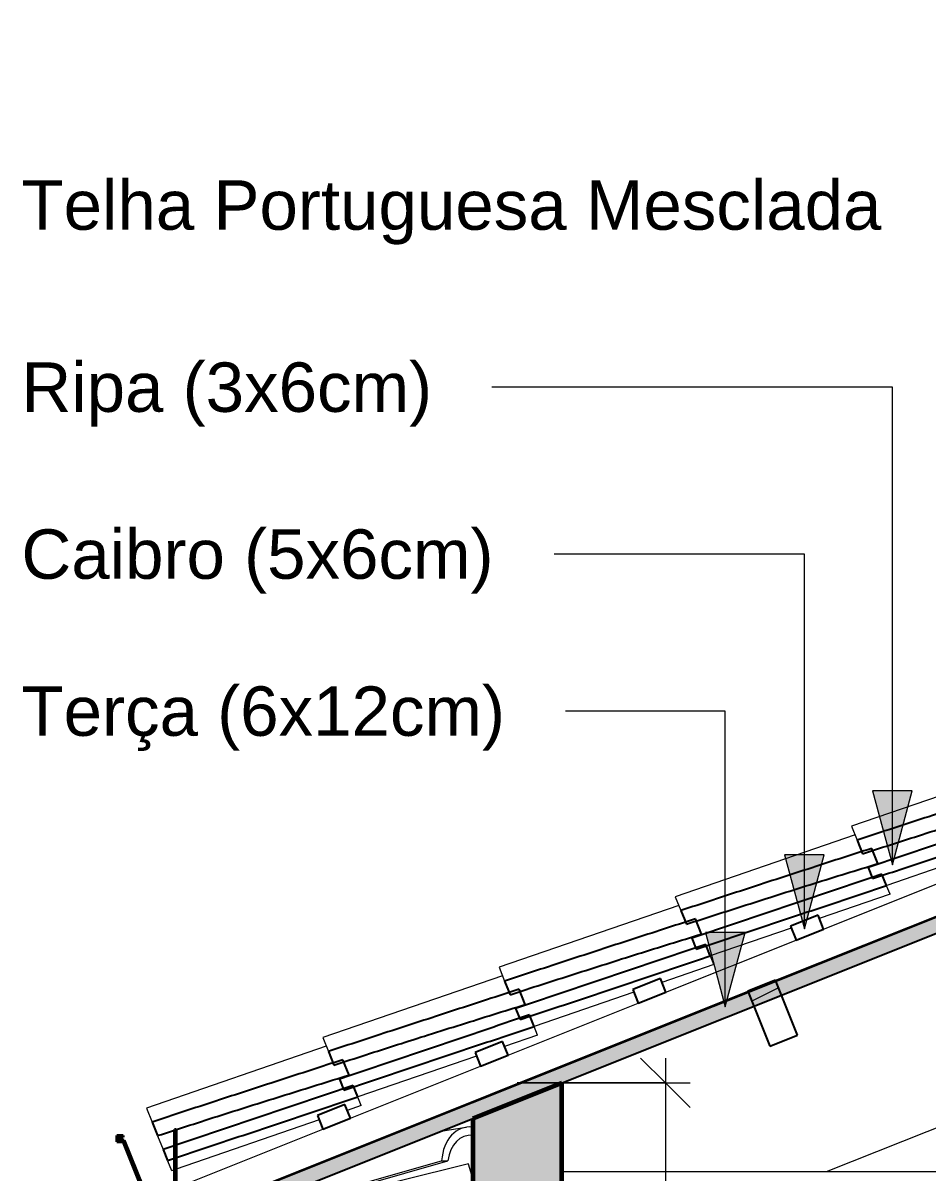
# Model space of a CAD drawing. Header units: millimetres. Extents: x -23833 to 62003, y -3000 to 6760.
# Drawn here: x 4944 to 6772, y 4200 to 6525 of the extents above; entities that cross this region are included whole.
import ezdxf

# ---------------------------------------------------------------- set-up
doc = ezdxf.new("R2010")
doc.units = ezdxf.units.MM
for name, color, linetype, lineweight in [('A-ANNO-DIMS', 211, 'Continuous', 9), ('A-ANNO-DIMS-50', 211, 'Continuous', 9), ('A-DOOR', 31, 'Continuous', 9), ('A-GENM', 13, 'Continuous', 9), ('A-GLAZ-CURT', 52, 'Continuous', 9), ('A-GLAZ-CWMG', 51, 'Continuous', 9), ('A-ROOF', 132, 'Continuous', 9), ('A-ROOF-MCUT', 132, 'Continuous', 40), ('A-ROOF-PATT', 132, 'Continuous', 9), ('A-WALL', 113, 'Continuous', 25), ('A-WALL-PATT', 111, 'Continuous', 25), ('Corrimãos superiores', 7, 'Continuous', 9), ('G-ANNO-TEXT', 231, 'Continuous', 9)]:
    doc.layers.add(name, color=color, linetype=linetype, lineweight=lineweight)
doc.styles.add('@Arial Unicode MS', font='ARIALUNI.TTF', dxfattribs={"height": 100})
doc.styles.add('Arial_1', font='arial.ttf', dxfattribs={"height": 100})
doc.dimstyles.new('CRT_-__Metros_-_Linha_de_chamada_3_5_mm_1', dxfattribs={"dimscale": 304.8, "dimtxt": 100.584485, "dimasz": 0.328084, "dimexe": 0.164042, "dimexo": 0.0625, "dimgap": 0.082021, "dimtad": 1, "dimlfac": 0.001, "dimrnd": 0.01, "dimzin": 0, "dimdsep": 46, "dimtxsty": '@Arial Unicode MS', "dimblk1": 'OBLIQUE', "dimblk2": 'OBLIQUE', "dimsah": 1, "dimcen": 0.09, "dimdle": 0.164042, "dimazin": 0, "dimtfac": 1, "dimtdec": 4, "dimtix": 1, "dimtmove": 0, "dimatfit": 3, "dimfxl": 0.984252, "dimfxlon": 1, "dimtvp": 1, "dimtolj": 1, "dimtzin": 0, "dimarcsym": 2})
pattern_1 = [(216.87, (-525.83, 2369.08), (761.9991, 508.00136), [127, -1143]), (206.565, (-373.43, 2292.88), (-254.0006, -253.9997), [283.981, -283.981]), (198.435, (-373.43, 2165.88), (-507.99976, -254.0006), [160.644, -642.575])]

# ---------------------------------------------------------------- blocks, each defined once
blk = doc.blocks.new('Rectangular Mullion - Ripa-4229792-B')
at = {"layer": 'A-GLAZ-CWMG'}
h = blk.add_hatch(dxfattribs=at)
h.set_pattern_fill('FP_16', color=256, style=0, pattern_type=2)
h.set_pattern_definition(pattern_1)
h.paths.add_polyline_path([(-7548, 4286.3), (-7492.2, 4308.6), (-7503.4, 4336.5), (-7558.9, 4313.7), (-7552.3, 4297.2)])
at = {"layer": 'A-GLAZ-CWMG', "lineweight": 25}
for p, q in [((-7503.4, 4336.5), (-7559.1, 4314.2)), ((-7492.2, 4308.6), (-7503.4, 4336.5)), ((-7559.1, 4314.2), (-7548, 4286.3)), ((-7548, 4286.3), (-7492.2, 4308.6))]:
    blk.add_line(p, q, dxfattribs=at)
blk = doc.blocks.new('Rectangular Mullion - Ripa-V107-B')
at = {"layer": 'A-GLAZ-CWMG', "lineweight": 25}
for p, q in [((-7184.4, 4464.1), (-7240.2, 4441.8)), ((-7173.3, 4436.2), (-7184.4, 4464.1)), ((-7240.2, 4441.8), (-7229, 4413.9)), ((-7229, 4413.9), (-7173.3, 4436.2))]:
    blk.add_line(p, q, dxfattribs=at)
blk = doc.blocks.new('Rectangular Mullion - Ripa-V108-B')
at = {"layer": 'A-GLAZ-CWMG', "lineweight": 25}
for p, q in [((-6865.5, 4591.6), (-6921.2, 4569.4)), ((-6854.4, 4563.8), (-6865.5, 4591.6)), ((-6921.2, 4569.4), (-6910.1, 4541.5)), ((-6910.1, 4541.5), (-6854.4, 4563.8))]:
    blk.add_line(p, q, dxfattribs=at)
blk = doc.blocks.new('Rectangular Mullion - Ripa-V109-B')
at = {"layer": 'A-GLAZ-CWMG', "lineweight": 25}
for p, q in [((-6546.5, 4719.2), (-6602.3, 4696.9)), ((-6602.3, 4696.9), (-6591.1, 4669.1)), ((-6535.4, 4691.4), (-6546.5, 4719.2)), ((-6591.1, 4669.1), (-6535.4, 4691.4))]:
    blk.add_line(p, q, dxfattribs=at)
blk = doc.blocks.new('Rectangular Mullion - Caibro-4229766-B')
at = {"layer": 'A-GLAZ-CWMG'}
for p, q in [((-6632.6, 4587.9), (-5454, 5059.3)), ((-6535.4, 4691.4), (-6272.2, 4796.7)), ((-6854.4, 4563.8), (-6591.1, 4669.1)), ((-7844.6, 4103.1), (-6688.3, 4565.6)), ((-7173.3, 4436.2), (-6910.1, 4541.5)), ((-7492.2, 4308.6), (-7229, 4413.9)), ((-7844.6, 4167.7), (-7548, 4286.3))]:
    blk.add_line(p, q, dxfattribs=at)
blk = doc.blocks.new('Rectangular Mullion - Terça-4255527-B')
at = {"layer": 'A-GLAZ-CWMG'}
h = blk.add_hatch(dxfattribs=at)
h.set_pattern_fill('FP_16', color=256, style=0, pattern_type=2)
h.set_pattern_definition(pattern_1)
h.paths.add_polyline_path([(-6643.8, 4454.2), (-6588.1, 4476.4), (-6632.6, 4587.9), (-6688.3, 4565.6), (-6687, 4562.2)])
at = {"layer": 'A-GLAZ-CWMG', "lineweight": 25}
for p, q in [((-6632.6, 4587.9), (-6688.3, 4565.6)), ((-6588.1, 4476.4), (-6632.6, 4587.9)), ((-6688.3, 4565.6), (-6643.8, 4454.2)), ((-6643.8, 4454.2), (-6588.1, 4476.4))]:
    blk.add_line(p, q, dxfattribs=at)
blk = doc.blocks.new('Tipo de corrimão superior - Corrimão superior_Interno_-3600794-B')
at = {"layer": 'Corrimãos superiores'}
for p in [(-7061.9, 4170), (-5175.8, 4200)]:
    blk.add_line(p, (-7061.9, 4200), dxfattribs=at)
blk = doc.blocks.new('Porta inclinada - Porta inclinada Larissa-3958697-B')
at = {"layer": 'A-DOOR'}
blk.add_line((-5176, 4741.8), (-6529.9, 4200), dxfattribs=at)
blk = doc.blocks.new('COLONIAL BASE - COLONIAL BASE-4236683-B')
at = {"layer": 'A-GLAZ-CURT'}
for p, q in [((-7541.1, 4454.1), (-7904.6, 4329.1)), ((-7470.4, 4334.3), (-7498.6, 4324.6)), ((-7555.4, 4305.1), (-7844.6, 4205.6)), ((-7854.2, 4203.2), (-7854.2, 4203.2)), ((-7847.8, 4204.5), (-7853.9, 4202.4))]:
    blk.add_line(p, q, dxfattribs=at)
blk = doc.blocks.new('COLONIAL BASE - COLONIAL BASE-V163-B')
at = {"layer": 'A-GLAZ-CURT'}
for p, q in [((-7184.6, 4596.7), (-7548.1, 4471.7)), ((-7114, 4476.9), (-7180.4, 4454)), ((-7237.2, 4434.5), (-7477.5, 4351.9))]:
    blk.add_line(p, q, dxfattribs=at)
blk = doc.blocks.new('COLONIAL BASE - COLONIAL BASE-V164-B')
at = {"layer": 'A-GLAZ-CURT'}
for p, q in [((-6828.4, 4739.2), (-7191.6, 4614.3)), ((-6757.5, 4619.5), (-6862.2, 4583.5)), ((-6919, 4563.9), (-7121, 4494.5))]:
    blk.add_line(p, q, dxfattribs=at)
blk = doc.blocks.new('COLONIAL BASE - COLONIAL BASE-V165-B')
at = {"layer": 'A-GLAZ-CURT'}
for p, q in [((-6471.6, 4881.9), (-6835.2, 4756.9)), ((-6401, 4762.1), (-6544, 4712.9)), ((-6600.8, 4693.4), (-6764.5, 4637.1))]:
    blk.add_line(p, q, dxfattribs=at)
blk = doc.blocks.new('COLONIAL BASE - COLONIAL BASE-V166-B')
at = {"layer": 'A-GLAZ-CURT'}
for p, q in [((-6115.2, 5024.4), (-6478.7, 4899.5)), ((-6045.1, 4904.4), (-6225.8, 4842.3)), ((-6282.6, 4822.8), (-6407.7, 4779.8))]:
    blk.add_line(p, q, dxfattribs=at)
blk = doc.blocks.new('COLONIAL BASE - COLONIAL BASE-V180-B')
at = {"layer": 'A-GLAZ-CURT'}
for p, q in [((-7541.1, 4454.1), (-7904.6, 4329.1)), ((-7470.4, 4334.3), (-7477.2, 4351.3)), ((-7904.6, 4329.1), (-7893.3, 4301)), ((-7470.4, 4334.3), (-7498.6, 4324.6)), ((-7555.4, 4305.1), (-7844.6, 4205.6)), ((-7861.9, 4222.3), (-7854.2, 4203.2)), ((-7847.8, 4204.5), (-7853.9, 4202.4))]:
    blk.add_line(p, q, dxfattribs=at)
at = {"layer": 'A-GLAZ-CURT', "lineweight": 25}
for p, q in [((-7495.1, 4396), (-7507.5, 4426.9)), ((-7893.3, 4301), (-7882.3, 4273.4))]:
    blk.add_line(p, q, dxfattribs=at)
for points in [[(-7507.5, 4426.9), (-7550.4, 4413), (-7636.2, 4385.1), (-7764.8, 4343.2), (-7850.5, 4315.1), (-7893.3, 4301)], [(-7882.3, 4273.4), (-7839.4, 4287.4), (-7753.5, 4315), (-7624.4, 4355.9), (-7538.2, 4382.7), (-7495.1, 4396)]]:
    blk.add_open_spline(points, degree=3, dxfattribs=at)
blk = doc.blocks.new('COLONIAL BASE - COLONIAL BASE-V181-B')
at = {"layer": 'A-GLAZ-CURT', "lineweight": 25}
for p, q in [((-7477.5, 4351.8), (-7486.7, 4375)), ((-7871.1, 4245.4), (-7862.2, 4223.1))]:
    blk.add_line(p, q, dxfattribs=at)
at = {"layer": 'A-GLAZ-CURT'}
blk.add_line((-7882.3, 4273.3), (-7871.1, 4245.4), dxfattribs=at)
at = {"layer": 'A-GLAZ-CURT', "lineweight": 25}
blk.add_open_spline([(-7486.7, 4375), (-7529.4, 4360.5), (-7614.8, 4331.7), (-7742.9, 4288.5), (-7828.4, 4259.8), (-7871.1, 4245.4)], degree=3, dxfattribs=at)
blk.add_open_spline([(-7862.2, 4223.1), (-7840.8, 4230.3), (-7798, 4244.5), (-7733.9, 4266), (-7669.8, 4287.4), (-7584.3, 4316), (-7520.2, 4337.5), (-7477.5, 4351.8)], degree=3, knots=[0, 0, 0, 0, 0.166667, 0.333333, 0.5, 0.666667, 1, 1, 1, 1], dxfattribs=at)
blk = doc.blocks.new('COLONIAL BASE - COLONIAL BASE-V182-B')
at = {"layer": 'A-GLAZ-CURT'}
for p, q in [((-7184.6, 4596.7), (-7548.1, 4471.7)), ((-7114, 4476.9), (-7120.8, 4493.9)), ((-7548.1, 4471.7), (-7536.9, 4443.6)), ((-7114, 4476.9), (-7180.4, 4454)), ((-7237.2, 4434.5), (-7477.5, 4351.9))]:
    blk.add_line(p, q, dxfattribs=at)
at = {"layer": 'A-GLAZ-CURT', "lineweight": 25}
for p, q in [((-7138.6, 4538.6), (-7151, 4569.5)), ((-7536.9, 4443.6), (-7525.8, 4416))]:
    blk.add_line(p, q, dxfattribs=at)
blk.add_open_spline([(-7151, 4569.5), (-7193.9, 4555.6), (-7279.7, 4527.7), (-7408.3, 4485.8), (-7494, 4457.7), (-7536.9, 4443.6)], degree=3, dxfattribs=at)
for points, knots in [([(-7334.8, 4477.3), (-7312.5, 4484.4), (-7247.2, 4505), (-7181.8, 4525.3), (-7138.6, 4538.6)], [0.4938765, 0.4938765, 0.4938765, 0.4938765, 0.6666667, 1, 1, 1, 1]), ([(-7525.8, 4416), (-7482.9, 4430), (-7419.3, 4450.5), (-7355.6, 4470.7), (-7334.8, 4477.3)], [0, 0, 0, 0, 0.3333333, 0.4938739, 0.4938739, 0.4938739, 0.4938739])]:
    blk.add_open_spline(points, degree=3, knots=knots, dxfattribs=at)
blk = doc.blocks.new('COLONIAL BASE - COLONIAL BASE-V183-B')
at = {"layer": 'A-GLAZ-CURT', "lineweight": 25}
for p, q in [((-7121, 4494.4), (-7130.3, 4517.6)), ((-7514.6, 4388), (-7505.7, 4365.7))]:
    blk.add_line(p, q, dxfattribs=at)
at = {"layer": 'A-GLAZ-CURT'}
blk.add_line((-7515.3, 4389.6), (-7514.6, 4388), dxfattribs=at)
at = {"layer": 'A-GLAZ-CURT', "lineweight": 25}
blk.add_open_spline([(-7130.3, 4517.6), (-7172.9, 4503.1), (-7258.3, 4474.3), (-7386.5, 4431.1), (-7471.9, 4402.4), (-7514.6, 4388)], degree=3, dxfattribs=at)
blk.add_open_spline([(-7505.7, 4365.7), (-7484.3, 4372.8), (-7441.6, 4387.1), (-7377.4, 4408.5), (-7313.3, 4430), (-7227.8, 4458.6), (-7163.7, 4480.1), (-7121, 4494.4)], degree=3, knots=[0, 0, 0, 0, 0.166667, 0.333333, 0.5, 0.666667, 1, 1, 1, 1], dxfattribs=at)
blk = doc.blocks.new('COLONIAL BASE - COLONIAL BASE-V184-B')
at = {"layer": 'A-GLAZ-CURT'}
for p, q in [((-6828.4, 4739.2), (-7191.6, 4614.3)), ((-6757.5, 4619.5), (-6764.2, 4636.2)), ((-7191.6, 4614.3), (-7180.4, 4586.2)), ((-6757.5, 4619.5), (-6862.2, 4583.5)), ((-6919, 4563.9), (-7121, 4494.5))]:
    blk.add_line(p, q, dxfattribs=at)
at = {"layer": 'A-GLAZ-CURT', "lineweight": 25}
for p, q in [((-6782.2, 4681.2), (-6794.5, 4712)), ((-7180.4, 4586.2), (-7169.4, 4558.6))]:
    blk.add_line(p, q, dxfattribs=at)
for points in [[(-6794.5, 4712), (-6837.4, 4698.1), (-6923.2, 4670.3), (-7051.8, 4628.4), (-7137.5, 4600.3), (-7180.4, 4586.2)], [(-7169.4, 4558.6), (-7126.4, 4572.5), (-7040.5, 4600.2), (-6911.5, 4641.1), (-6825.3, 4667.9), (-6782.2, 4681.2)]]:
    blk.add_open_spline(points, degree=3, dxfattribs=at)
blk = doc.blocks.new('COLONIAL BASE - COLONIAL BASE-V185-B')
at = {"layer": 'A-GLAZ-CURT', "lineweight": 25}
for p, q in [((-6764.5, 4637), (-6773.8, 4660.2)), ((-7158.1, 4530.6), (-7149.2, 4508.3))]:
    blk.add_line(p, q, dxfattribs=at)
at = {"layer": 'A-GLAZ-CURT'}
for p, q in [((-7158.8, 4532.2), (-7158.1, 4530.6)), ((-7149.2, 4508.3), (-7149.3, 4508.3))]:
    blk.add_line(p, q, dxfattribs=at)
at = {"layer": 'A-GLAZ-CURT', "lineweight": 25}
blk.add_open_spline([(-6773.8, 4660.2), (-6816.5, 4645.7), (-6901.9, 4616.9), (-7030, 4573.7), (-7115.4, 4545), (-7158.1, 4530.6)], degree=3, dxfattribs=at)
blk.add_open_spline([(-7149.2, 4508.3), (-7127.9, 4515.4), (-7085.1, 4529.7), (-7021, 4551.1), (-6956.8, 4572.6), (-6871.4, 4601.2), (-6807.2, 4622.7), (-6764.5, 4637)], degree=3, knots=[0, 0, 0, 0, 0.166667, 0.333333, 0.5, 0.666667, 1, 1, 1, 1], dxfattribs=at)
blk = doc.blocks.new('COLONIAL BASE - COLONIAL BASE-V186-B')
at = {"layer": 'A-GLAZ-CURT'}
for p, q in [((-6471.6, 4881.9), (-6835.2, 4756.9)), ((-6401, 4762.1), (-6407.8, 4779)), ((-6835.2, 4756.9), (-6823.9, 4728.8)), ((-6401, 4762.1), (-6544, 4712.9)), ((-6600.8, 4693.4), (-6764.5, 4637.1))]:
    blk.add_line(p, q, dxfattribs=at)
at = {"layer": 'A-GLAZ-CURT', "lineweight": 25}
for p, q in [((-6425.7, 4823.7), (-6438.1, 4854.6)), ((-6823.9, 4728.8), (-6812.9, 4701.2))]:
    blk.add_line(p, q, dxfattribs=at)
for points in [[(-6438.1, 4854.6), (-6481, 4840.7), (-6566.8, 4812.9), (-6695.4, 4771), (-6781.1, 4742.9), (-6823.9, 4728.8)], [(-6812.9, 4701.2), (-6770, 4715.1), (-6684.1, 4742.8), (-6555, 4783.7), (-6468.8, 4810.5), (-6425.7, 4823.7)]]:
    blk.add_open_spline(points, degree=3, dxfattribs=at)
blk = doc.blocks.new('COLONIAL BASE - COLONIAL BASE-V187-B')
at = {"layer": 'A-GLAZ-CURT'}
for p, q in [((-6115.2, 5024.4), (-6478.7, 4899.5)), ((-6044.6, 4904.6), (-6051.4, 4921.6)), ((-6478.7, 4899.5), (-6467.4, 4871.4)), ((-6044.6, 4904.6), (-6225.8, 4842.3)), ((-6282.6, 4822.8), (-6407.7, 4779.8))]:
    blk.add_line(p, q, dxfattribs=at)
at = {"layer": 'A-GLAZ-CURT', "lineweight": 25}
for p, q in [((-6069.2, 4966.3), (-6081.6, 4997.2)), ((-6467.4, 4871.4), (-6456.4, 4843.8))]:
    blk.add_line(p, q, dxfattribs=at)
for points in [[(-6081.6, 4997.2), (-6124.5, 4983.3), (-6210.3, 4955.5), (-6338.9, 4913.5), (-6424.6, 4885.4), (-6467.4, 4871.4)], [(-6130.9, 4947.3), (-6110.4, 4953.6), (-6089.8, 4960), (-6069.2, 4966.3)]]:
    blk.add_open_spline(points, degree=3, dxfattribs=at)
blk.add_open_spline([(-6456.4, 4843.8), (-6413.5, 4857.7), (-6327.6, 4885.4), (-6219.1, 4919.8), (-6153.5, 4940.3), (-6130.9, 4947.3)], degree=3, knots=[0, 0, 0, 0, 0.3333333, 0.6666667, 0.8409743, 0.8409743, 0.8409743, 0.8409743], dxfattribs=at)
blk = doc.blocks.new('COLONIAL BASE - COLONIAL BASE-V235-B')
at = {"layer": 'A-GLAZ-CURT'}
for p, q in [((-7253.6, 4216.2), (-7647.2, 4119)), ((-7253.4, 4215.5), (-7253.4, 4215.5)), ((-7277.6, 4069.9), (-7573.5, 3996.9))]:
    blk.add_line(p, q, dxfattribs=at)
blk = doc.blocks.new('COLONIAL BASE - COLONIAL BASE-V253-B')
at = {"layer": 'A-GLAZ-CURT'}
for p, q in [((-7253.6, 4216.2), (-7647.2, 4119)), ((-7244.7, 4186.8), (-7253.4, 4215.5)), ((-7647.2, 4119), (-7615.6, 4013.6)), ((-7244.6, 4135), (-7615.6, 4013.6)), ((-7277.6, 4069.9), (-7573.5, 3996.9))]:
    blk.add_line(p, q, dxfattribs=at)
blk = doc.blocks.new('Colonial cumeeira - hip-4041825-B')
at = {"layer": 'A-GENM', "color": 55}
for p, q in [((-7309.5, 4282.4), (-7258.5, 4290.4)), ((-7452.2, 4260), (-7442.3, 4261.6)), ((-7603.6, 4138.4), (-7308, 4222.5)), ((-7572.9, 4143.2), (-7295.2, 4222.5)), ((-7308, 4222.5), (-7295.2, 4222.5)), ((-7602.7, 4199.8), (-7595.9, 4200.9)), ((-7244.6, 4203.9), (-7249.4, 4202.4))]:
    blk.add_line(p, q, dxfattribs=at)
for centre, major_axis, start_param, end_param in [((-7236.1, 4193.1), (-28.7, 95.8), 5.992464, 7.344679), ((-7236.1, 4193.1), (-23.8, 79.5), 6.017723, 7.279454), ((-7519.6, 4131.1), (-33.8, 112.5), 0.69095, 0.720901)]:
    blk.add_ellipse(centre, major_axis=major_axis, ratio=0.691714, start_param=start_param, end_param=end_param, dxfattribs=at)
blk = doc.blocks.new('DIMBLOCK49-B')
at = {"layer": 'A-ANNO-DIMS-50', "lineweight": 18}
for p, q in [((6242.7, 4380.3), (6192.7, 4430.3)), ((6242.7, 4380.3), (6292.7, 4330.3)), ((6242.7, 200), (6192.7, 250)), ((6242.7, 200), (6292.7, 150))]:
    blk.add_line(p, q, dxfattribs=at)
at = {"layer": 'A-ANNO-DIMS-50'}
for p, q in [((6242.7, 4430.3), (6242.7, 150)), ((5942.7, 4380.3), (6292.7, 4380.3)), ((6242.7, 4380.3), (5942.7, 4380.3)), ((6542.7, 200), (6192.7, 200)), ((6242.7, 200), (6542.7, 200))]:
    blk.add_line(p, q, dxfattribs=at)
at = {"layer": 'A-ANNO-DIMS-50', "color": 0, "insert": (6087.9, 2154.9), "char_height": 100, "width": 324.675, "attachment_point": 1, "rotation": 90, "line_spacing_factor": 1.117605, "style": '@Arial Unicode MS'}
blk.add_mtext('4,18', dxfattribs=at)
blk = doc.blocks.new('_Oblique')
at = {"color": 0, "linetype": 'ByBlock', "lineweight": -2}
blk.add_line((-0.5, -0.5), (0.5, 0.5), dxfattribs=at)

msp = doc.modelspace()

# ---------------------------------------------------------------- hatches: boundary and pattern name
at = {"layer": 'A-ROOF-PATT'}
msp.add_hatch(color=256, dxfattribs=at).paths.add_polyline_path([(5259.402, 4070.749), (11313.372, 6492.337), (11313.372, 6524.648), (5259.402, 4103.06), (5259.402, 4098.44)])
at = {"layer": 'A-WALL-PATT'}
h = msp.add_hatch(color=256, dxfattribs=at)
h.paths.add_polyline_path([(6007.657, 200), (6033.372, 200), (6033.372, 1400), (5853.372, 1400), (5853.372, 200), (5923.668, 200)])
h.paths.add_polyline_path([(5923.668, 2300), (6033.372, 2300), (6033.372, 4380.337), (5853.372, 4308.337), (5853.372, 2300)])
at = {"layer": 'G-ANNO-TEXT'}
for points in [[(6701.806, 4821.057), (6741.998, 4971.057), (6661.613, 4971.057)], [(6523.901, 4691.553), (6564.094, 4841.553), (6483.709, 4841.553)], [(6363.714, 4534.127), (6403.906, 4684.127), (6323.522, 4684.127)]]:
    msp.add_hatch(color=7, dxfattribs=at).paths.add_polyline_path(points)

# ---------------------------------------------------------------- linework, layer by layer
at = {"layer": 'A-GLAZ-CURT'}
for p, q in [((5844.414, 4216.208), (5450.748, 4118.989)), ((5844.496, 4215.936), (5844.424, 4216.174))]:
    msp.add_line(p, q, dxfattribs=at)
at = {"layer": 'A-ROOF', "lineweight": 25}
for p, q in [((11313.372, 6524.648), (5259.402, 4103.06)), ((5259.402, 4070.749), (11313.372, 6492.337))]:
    msp.add_line(p, q, dxfattribs=at)
at = {"layer": 'A-ROOF-MCUT'}
for p, q in [((5253.372, 4286.163), (5250.197, 4286.163)), ((5250.197, 4286.163), (5250.197, 4253.711)), ((5253.372, 4166.25), (5253.372, 4286.163)), ((5146.072, 4273.463), (5133.372, 4273.463)), ((5133.372, 4273.463), (5133.372, 4260.763)), ((5133.372, 4260.763), (5146.072, 4260.763)), ((5136.547, 4263.938), (5136.547, 4270.288)), ((5136.547, 4270.288), (5146.072, 4270.288)), ((5148.434, 4263.938), (5136.547, 4263.938)), ((5146.072, 4270.288), (5146.072, 4273.463)), ((5146.072, 4260.763), (5184.172, 4166.25)), ((5186.534, 4169.425), (5148.434, 4263.938)), ((5250.197, 4253.254), (5250.197, 4169.425))]:
    msp.add_line(p, q, dxfattribs=at)
at = {"layer": 'A-WALL', "lineweight": 60}
for p, q in [((6033.372, 4380.337), (5853.372, 4308.337)), ((6033.372, 2300), (6033.372, 4380.337)), ((5853.372, 4308.337), (5853.372, 2300))]:
    msp.add_line(p, q, dxfattribs=at)
at = {"layer": 'G-ANNO-TEXT', "color": 7}
for p, q in [((5895.499, 5787.816), (5891.973, 5787.816)), ((6701.806, 5787.816), (5895.499, 5787.816)), ((6701.806, 4821.057), (6701.806, 5787.816)), ((6020.999, 5450.064), (6017.65, 5450.064)), ((6523.901, 5450.064), (6020.999, 5450.064)), ((6523.901, 4691.553), (6523.901, 5450.064)), ((6043.999, 5132.348), (6040.801, 5132.348)), ((6363.714, 5132.348), (6043.999, 5132.348)), ((6363.714, 4534.127), (6363.714, 5132.348)), ((6741.998, 4971.057), (6661.613, 4971.057)), ((6661.613, 4971.057), (6701.806, 4821.057)), ((6701.806, 4821.057), (6741.998, 4971.057)), ((6564.094, 4841.553), (6483.709, 4841.553)), ((6483.709, 4841.553), (6523.901, 4691.553)), ((6523.901, 4691.553), (6564.094, 4841.553)), ((6403.906, 4684.127), (6323.522, 4684.127)), ((6323.522, 4684.127), (6363.714, 4534.127)), ((6363.714, 4534.127), (6403.906, 4684.127))]:
    msp.add_line(p, q, dxfattribs=at)

# ---------------------------------------------------------------- block references
at = {"layer": 'A-DOOR'}
msp.add_blockref('Porta inclinada - Porta inclinada Larissa-3958697-B', (13097.992, 0), dxfattribs=at)
at = {"layer": 'A-GENM', "color": 7}
msp.add_blockref('Colonial cumeeira - hip-4041825-B', (13097.992, 0), dxfattribs=at)
at = {"layer": 'A-GLAZ-CURT'}
for name, p in [('COLONIAL BASE - COLONIAL BASE-V166-B', (13097.992, 0)), ('COLONIAL BASE - COLONIAL BASE-V166-B', (13097.992, 0)), ('COLONIAL BASE - COLONIAL BASE-V166-B', (13097.992, 0)), ('COLONIAL BASE - COLONIAL BASE-V166-B', (13097.992, 0)), ('COLONIAL BASE - COLONIAL BASE-V166-B', (13097.992, 0)), ('COLONIAL BASE - COLONIAL BASE-V166-B', (13097.992, 0)), ('COLONIAL BASE - COLONIAL BASE-V166-B', (13097.992, 0)), ('COLONIAL BASE - COLONIAL BASE-V166-B', (13097.992, 0)), ('COLONIAL BASE - COLONIAL BASE-V166-B', (13097.992, 0)), ('COLONIAL BASE - COLONIAL BASE-V166-B', (13097.992, 0)), ('COLONIAL BASE - COLONIAL BASE-V166-B', (13097.992, 0)), ('COLONIAL BASE - COLONIAL BASE-V166-B', (13097.992, 0)), ('COLONIAL BASE - COLONIAL BASE-V166-B', (13097.992, 0)), ('COLONIAL BASE - COLONIAL BASE-V166-B', (13097.992, 0)), ('COLONIAL BASE - COLONIAL BASE-V166-B', (13097.992, 0)), ('COLONIAL BASE - COLONIAL BASE-V166-B', (13097.992, 0)), ('COLONIAL BASE - COLONIAL BASE-V166-B', (13097.992, 0)), ('COLONIAL BASE - COLONIAL BASE-V166-B', (13097.992, 0)), ('COLONIAL BASE - COLONIAL BASE-V166-B', (13097.992, 0)), ('COLONIAL BASE - COLONIAL BASE-V166-B', (13097.992, 0)), ('COLONIAL BASE - COLONIAL BASE-V166-B', (13097.992, 0)), ('COLONIAL BASE - COLONIAL BASE-V166-B', (13097.992, 0)), ('COLONIAL BASE - COLONIAL BASE-V166-B', (13097.992, 0)), ('COLONIAL BASE - COLONIAL BASE-V166-B', (13097.992, 0)), ('COLONIAL BASE - COLONIAL BASE-V166-B', (13097.992, 0)), ('COLONIAL BASE - COLONIAL BASE-V166-B', (13097.992, 0)), ('COLONIAL BASE - COLONIAL BASE-V166-B', (13097.992, 0)), ('COLONIAL BASE - COLONIAL BASE-V166-B', (13097.992, 0)), ('COLONIAL BASE - COLONIAL BASE-V166-B', (13097.992, 0)), ('COLONIAL BASE - COLONIAL BASE-V166-B', (13097.992, 0)), ('COLONIAL BASE - COLONIAL BASE-V166-B', (13097.992, 0)), ('COLONIAL BASE - COLONIAL BASE-V166-B', (13097.992, 0)), ('COLONIAL BASE - COLONIAL BASE-V166-B', (13097.992, 0)), ('COLONIAL BASE - COLONIAL BASE-V166-B', (13097.992, 0)), ('COLONIAL BASE - COLONIAL BASE-V166-B', (13097.992, 0)), ('COLONIAL BASE - COLONIAL BASE-V166-B', (13097.992, 0)), ('COLONIAL BASE - COLONIAL BASE-V166-B', (13097.992, 0)), ('COLONIAL BASE - COLONIAL BASE-V166-B', (13097.992, 0)), ('COLONIAL BASE - COLONIAL BASE-V166-B', (13097.992, 0)), ('COLONIAL BASE - COLONIAL BASE-V166-B', (13097.992, 0)), ('COLONIAL BASE - COLONIAL BASE-V166-B', (13097.992, 0)), ('COLONIAL BASE - COLONIAL BASE-V166-B', (13097.992, 0)), ('COLONIAL BASE - COLONIAL BASE-V166-B', (13097.992, 0)), ('COLONIAL BASE - COLONIAL BASE-V187-B', (13097.992, 0)), ('COLONIAL BASE - COLONIAL BASE-V183-B', (14167.404, 427.765)), ('COLONIAL BASE - COLONIAL BASE-V165-B', (13097.992, 0)), ('COLONIAL BASE - COLONIAL BASE-V165-B', (13097.992, 0)), ('COLONIAL BASE - COLONIAL BASE-V165-B', (13097.992, 0)), ('COLONIAL BASE - COLONIAL BASE-V165-B', (13097.992, 0)), ('COLONIAL BASE - COLONIAL BASE-V165-B', (13097.992, 0)), ('COLONIAL BASE - COLONIAL BASE-V165-B', (13097.992, 0)), ('COLONIAL BASE - COLONIAL BASE-V165-B', (13097.992, 0)), ('COLONIAL BASE - COLONIAL BASE-V165-B', (13097.992, 0)), ('COLONIAL BASE - COLONIAL BASE-V165-B', (13097.992, 0)), ('COLONIAL BASE - COLONIAL BASE-V165-B', (13097.992, 0)), ('COLONIAL BASE - COLONIAL BASE-V165-B', (13097.992, 0)), ('COLONIAL BASE - COLONIAL BASE-V165-B', (13097.992, 0)), ('COLONIAL BASE - COLONIAL BASE-V165-B', (13097.992, 0)), ('COLONIAL BASE - COLONIAL BASE-V165-B', (13097.992, 0)), ('COLONIAL BASE - COLONIAL BASE-V165-B', (13097.992, 0)), ('COLONIAL BASE - COLONIAL BASE-V165-B', (13097.992, 0)), ('COLONIAL BASE - COLONIAL BASE-V165-B', (13097.992, 0)), ('COLONIAL BASE - COLONIAL BASE-V165-B', (13097.992, 0)), ('COLONIAL BASE - COLONIAL BASE-V165-B', (13097.992, 0)), ('COLONIAL BASE - COLONIAL BASE-V165-B', (13097.992, 0)), ('COLONIAL BASE - COLONIAL BASE-V165-B', (13097.992, 0)), ('COLONIAL BASE - COLONIAL BASE-V165-B', (13097.992, 0)), ('COLONIAL BASE - COLONIAL BASE-V165-B', (13097.992, 0)), ('COLONIAL BASE - COLONIAL BASE-V165-B', (13097.992, 0)), ('COLONIAL BASE - COLONIAL BASE-V165-B', (13097.992, 0)), ('COLONIAL BASE - COLONIAL BASE-V165-B', (13097.992, 0)), ('COLONIAL BASE - COLONIAL BASE-V165-B', (13097.992, 0)), ('COLONIAL BASE - COLONIAL BASE-V165-B', (13097.992, 0)), ('COLONIAL BASE - COLONIAL BASE-V165-B', (13097.992, 0)), ('COLONIAL BASE - COLONIAL BASE-V165-B', (13097.992, 0)), ('COLONIAL BASE - COLONIAL BASE-V165-B', (13097.992, 0)), ('COLONIAL BASE - COLONIAL BASE-V165-B', (13097.992, 0)), ('COLONIAL BASE - COLONIAL BASE-V165-B', (13097.992, 0)), ('COLONIAL BASE - COLONIAL BASE-V165-B', (13097.992, 0)), ('COLONIAL BASE - COLONIAL BASE-V165-B', (13097.992, 0)), ('COLONIAL BASE - COLONIAL BASE-V165-B', (13097.992, 0)), ('COLONIAL BASE - COLONIAL BASE-V165-B', (13097.992, 0)), ('COLONIAL BASE - COLONIAL BASE-V165-B', (13097.992, 0)), ('COLONIAL BASE - COLONIAL BASE-V165-B', (13097.992, 0)), ('COLONIAL BASE - COLONIAL BASE-V165-B', (13097.992, 0)), ('COLONIAL BASE - COLONIAL BASE-V165-B', (13097.992, 0)), ('COLONIAL BASE - COLONIAL BASE-V165-B', (13097.992, 0)), ('COLONIAL BASE - COLONIAL BASE-V165-B', (13097.992, 0)), ('COLONIAL BASE - COLONIAL BASE-V186-B', (13097.992, 0)), ('COLONIAL BASE - COLONIAL BASE-V183-B', (13810.933, 285.176)), ('COLONIAL BASE - COLONIAL BASE-V164-B', (13097.992, 0)), ('COLONIAL BASE - COLONIAL BASE-V164-B', (13097.992, 0)), ('COLONIAL BASE - COLONIAL BASE-V164-B', (13097.992, 0)), ('COLONIAL BASE - COLONIAL BASE-V164-B', (13097.992, 0)), ('COLONIAL BASE - COLONIAL BASE-V164-B', (13097.992, 0)), ('COLONIAL BASE - COLONIAL BASE-V164-B', (13097.992, 0)), ('COLONIAL BASE - COLONIAL BASE-V164-B', (13097.992, 0)), ('COLONIAL BASE - COLONIAL BASE-V164-B', (13097.992, 0)), ('COLONIAL BASE - COLONIAL BASE-V164-B', (13097.992, 0)), ('COLONIAL BASE - COLONIAL BASE-V164-B', (13097.992, 0)), ('COLONIAL BASE - COLONIAL BASE-V164-B', (13097.992, 0)), ('COLONIAL BASE - COLONIAL BASE-V164-B', (13097.992, 0)), ('COLONIAL BASE - COLONIAL BASE-V164-B', (13097.992, 0)), ('COLONIAL BASE - COLONIAL BASE-V164-B', (13097.992, 0)), ('COLONIAL BASE - COLONIAL BASE-V164-B', (13097.992, 0)), ('COLONIAL BASE - COLONIAL BASE-V164-B', (13097.992, 0)), ('COLONIAL BASE - COLONIAL BASE-V164-B', (13097.992, 0)), ('COLONIAL BASE - COLONIAL BASE-V164-B', (13097.992, 0)), ('COLONIAL BASE - COLONIAL BASE-V164-B', (13097.992, 0)), ('COLONIAL BASE - COLONIAL BASE-V164-B', (13097.992, 0)), ('COLONIAL BASE - COLONIAL BASE-V164-B', (13097.992, 0)), ('COLONIAL BASE - COLONIAL BASE-V164-B', (13097.992, 0)), ('COLONIAL BASE - COLONIAL BASE-V164-B', (13097.992, 0)), ('COLONIAL BASE - COLONIAL BASE-V164-B', (13097.992, 0)), ('COLONIAL BASE - COLONIAL BASE-V164-B', (13097.992, 0)), ('COLONIAL BASE - COLONIAL BASE-V164-B', (13097.992, 0)), ('COLONIAL BASE - COLONIAL BASE-V164-B', (13097.992, 0)), ('COLONIAL BASE - COLONIAL BASE-V164-B', (13097.992, 0)), ('COLONIAL BASE - COLONIAL BASE-V164-B', (13097.992, 0)), ('COLONIAL BASE - COLONIAL BASE-V164-B', (13097.992, 0)), ('COLONIAL BASE - COLONIAL BASE-V164-B', (13097.992, 0)), ('COLONIAL BASE - COLONIAL BASE-V164-B', (13097.992, 0)), ('COLONIAL BASE - COLONIAL BASE-V164-B', (13097.992, 0)), ('COLONIAL BASE - COLONIAL BASE-V164-B', (13097.992, 0)), ('COLONIAL BASE - COLONIAL BASE-V164-B', (13097.992, 0)), ('COLONIAL BASE - COLONIAL BASE-V164-B', (13097.992, 0)), ('COLONIAL BASE - COLONIAL BASE-V164-B', (13097.992, 0)), ('COLONIAL BASE - COLONIAL BASE-V164-B', (13097.992, 0)), ('COLONIAL BASE - COLONIAL BASE-V164-B', (13097.992, 0)), ('COLONIAL BASE - COLONIAL BASE-V164-B', (13097.992, 0)), ('COLONIAL BASE - COLONIAL BASE-V164-B', (13097.992, 0)), ('COLONIAL BASE - COLONIAL BASE-V164-B', (13097.992, 0)), ('COLONIAL BASE - COLONIAL BASE-V164-B', (13097.992, 0)), ('COLONIAL BASE - COLONIAL BASE-V184-B', (13097.992, 0)), ('COLONIAL BASE - COLONIAL BASE-V185-B', (13097.992, 0)), ('COLONIAL BASE - COLONIAL BASE-V163-B', (13097.992, 0)), ('COLONIAL BASE - COLONIAL BASE-V163-B', (13097.992, 0)), ('COLONIAL BASE - COLONIAL BASE-V163-B', (13097.992, 0)), ('COLONIAL BASE - COLONIAL BASE-V163-B', (13097.992, 0)), ('COLONIAL BASE - COLONIAL BASE-V163-B', (13097.992, 0)), ('COLONIAL BASE - COLONIAL BASE-V163-B', (13097.992, 0)), ('COLONIAL BASE - COLONIAL BASE-V163-B', (13097.992, 0)), ('COLONIAL BASE - COLONIAL BASE-V163-B', (13097.992, 0)), ('COLONIAL BASE - COLONIAL BASE-V163-B', (13097.992, 0)), ('COLONIAL BASE - COLONIAL BASE-V163-B', (13097.992, 0)), ('COLONIAL BASE - COLONIAL BASE-V163-B', (13097.992, 0)), ('COLONIAL BASE - COLONIAL BASE-V163-B', (13097.992, 0)), ('COLONIAL BASE - COLONIAL BASE-V163-B', (13097.992, 0)), ('COLONIAL BASE - COLONIAL BASE-V163-B', (13097.992, 0)), ('COLONIAL BASE - COLONIAL BASE-V163-B', (13097.992, 0)), ('COLONIAL BASE - COLONIAL BASE-V163-B', (13097.992, 0)), ('COLONIAL BASE - COLONIAL BASE-V163-B', (13097.992, 0)), ('COLONIAL BASE - COLONIAL BASE-V163-B', (13097.992, 0)), ('COLONIAL BASE - COLONIAL BASE-V163-B', (13097.992, 0)), ('COLONIAL BASE - COLONIAL BASE-V163-B', (13097.992, 0)), ('COLONIAL BASE - COLONIAL BASE-V163-B', (13097.992, 0)), ('COLONIAL BASE - COLONIAL BASE-V163-B', (13097.992, 0)), ('COLONIAL BASE - COLONIAL BASE-V163-B', (13097.992, 0)), ('COLONIAL BASE - COLONIAL BASE-V163-B', (13097.992, 0)), ('COLONIAL BASE - COLONIAL BASE-V163-B', (13097.992, 0)), ('COLONIAL BASE - COLONIAL BASE-V163-B', (13097.992, 0)), ('COLONIAL BASE - COLONIAL BASE-V163-B', (13097.992, 0)), ('COLONIAL BASE - COLONIAL BASE-V163-B', (13097.992, 0)), ('COLONIAL BASE - COLONIAL BASE-V163-B', (13097.992, 0)), ('COLONIAL BASE - COLONIAL BASE-V163-B', (13097.992, 0)), ('COLONIAL BASE - COLONIAL BASE-V163-B', (13097.992, 0)), ('COLONIAL BASE - COLONIAL BASE-V163-B', (13097.992, 0)), ('COLONIAL BASE - COLONIAL BASE-V163-B', (13097.992, 0)), ('COLONIAL BASE - COLONIAL BASE-V163-B', (13097.992, 0)), ('COLONIAL BASE - COLONIAL BASE-V163-B', (13097.992, 0)), ('COLONIAL BASE - COLONIAL BASE-V163-B', (13097.992, 0)), ('COLONIAL BASE - COLONIAL BASE-V163-B', (13097.992, 0)), ('COLONIAL BASE - COLONIAL BASE-V163-B', (13097.992, 0)), ('COLONIAL BASE - COLONIAL BASE-V163-B', (13097.992, 0)), ('COLONIAL BASE - COLONIAL BASE-V163-B', (13097.992, 0)), ('COLONIAL BASE - COLONIAL BASE-V163-B', (13097.992, 0)), ('COLONIAL BASE - COLONIAL BASE-V163-B', (13097.992, 0)), ('COLONIAL BASE - COLONIAL BASE-V163-B', (13097.992, 0)), ('COLONIAL BASE - COLONIAL BASE-V182-B', (13097.992, 0)), ('COLONIAL BASE - COLONIAL BASE-V183-B', (13097.992, 0)), ('COLONIAL BASE - COLONIAL BASE-4236683-B', (13097.992, 0)), ('COLONIAL BASE - COLONIAL BASE-4236683-B', (13097.992, 0)), ('COLONIAL BASE - COLONIAL BASE-4236683-B', (13097.992, 0)), ('COLONIAL BASE - COLONIAL BASE-4236683-B', (13097.992, 0)), ('COLONIAL BASE - COLONIAL BASE-4236683-B', (13097.992, 0)), ('COLONIAL BASE - COLONIAL BASE-4236683-B', (13097.992, 0)), ('COLONIAL BASE - COLONIAL BASE-4236683-B', (13097.992, 0)), ('COLONIAL BASE - COLONIAL BASE-4236683-B', (13097.992, 0)), ('COLONIAL BASE - COLONIAL BASE-4236683-B', (13097.992, 0)), ('COLONIAL BASE - COLONIAL BASE-4236683-B', (13097.992, 0)), ('COLONIAL BASE - COLONIAL BASE-4236683-B', (13097.992, 0)), ('COLONIAL BASE - COLONIAL BASE-4236683-B', (13097.992, 0)), ('COLONIAL BASE - COLONIAL BASE-4236683-B', (13097.992, 0)), ('COLONIAL BASE - COLONIAL BASE-4236683-B', (13097.992, 0)), ('COLONIAL BASE - COLONIAL BASE-4236683-B', (13097.992, 0)), ('COLONIAL BASE - COLONIAL BASE-4236683-B', (13097.992, 0)), ('COLONIAL BASE - COLONIAL BASE-4236683-B', (13097.992, 0)), ('COLONIAL BASE - COLONIAL BASE-4236683-B', (13097.992, 0)), ('COLONIAL BASE - COLONIAL BASE-4236683-B', (13097.992, 0)), ('COLONIAL BASE - COLONIAL BASE-4236683-B', (13097.992, 0)), ('COLONIAL BASE - COLONIAL BASE-4236683-B', (13097.992, 0)), ('COLONIAL BASE - COLONIAL BASE-4236683-B', (13097.992, 0)), ('COLONIAL BASE - COLONIAL BASE-4236683-B', (13097.992, 0)), ('COLONIAL BASE - COLONIAL BASE-4236683-B', (13097.992, 0)), ('COLONIAL BASE - COLONIAL BASE-4236683-B', (13097.992, 0)), ('COLONIAL BASE - COLONIAL BASE-4236683-B', (13097.992, 0)), ('COLONIAL BASE - COLONIAL BASE-4236683-B', (13097.992, 0)), ('COLONIAL BASE - COLONIAL BASE-4236683-B', (13097.992, 0)), ('COLONIAL BASE - COLONIAL BASE-4236683-B', (13097.992, 0)), ('COLONIAL BASE - COLONIAL BASE-4236683-B', (13097.992, 0)), ('COLONIAL BASE - COLONIAL BASE-4236683-B', (13097.992, 0)), ('COLONIAL BASE - COLONIAL BASE-4236683-B', (13097.992, 0)), ('COLONIAL BASE - COLONIAL BASE-4236683-B', (13097.992, 0)), ('COLONIAL BASE - COLONIAL BASE-4236683-B', (13097.992, 0)), ('COLONIAL BASE - COLONIAL BASE-4236683-B', (13097.992, 0)), ('COLONIAL BASE - COLONIAL BASE-4236683-B', (13097.992, 0)), ('COLONIAL BASE - COLONIAL BASE-4236683-B', (13097.992, 0)), ('COLONIAL BASE - COLONIAL BASE-4236683-B', (13097.992, 0)), ('COLONIAL BASE - COLONIAL BASE-4236683-B', (13097.992, 0)), ('COLONIAL BASE - COLONIAL BASE-4236683-B', (13097.992, 0)), ('COLONIAL BASE - COLONIAL BASE-4236683-B', (13097.992, 0)), ('COLONIAL BASE - COLONIAL BASE-4236683-B', (13097.992, 0)), ('COLONIAL BASE - COLONIAL BASE-4236683-B', (13097.992, 0)), ('COLONIAL BASE - COLONIAL BASE-V180-B', (13097.992, 0)), ('COLONIAL BASE - COLONIAL BASE-V181-B', (13097.992, 0)), ('COLONIAL BASE - COLONIAL BASE-V235-B', (13097.992, 0)), ('COLONIAL BASE - COLONIAL BASE-V235-B', (13097.992, 0)), ('COLONIAL BASE - COLONIAL BASE-V235-B', (13097.992, 0)), ('COLONIAL BASE - COLONIAL BASE-V235-B', (13097.992, 0)), ('COLONIAL BASE - COLONIAL BASE-V235-B', (13097.992, 0)), ('COLONIAL BASE - COLONIAL BASE-V235-B', (13097.992, 0)), ('COLONIAL BASE - COLONIAL BASE-V235-B', (13097.992, 0)), ('COLONIAL BASE - COLONIAL BASE-V235-B', (13097.992, 0)), ('COLONIAL BASE - COLONIAL BASE-V235-B', (13097.992, 0)), ('COLONIAL BASE - COLONIAL BASE-V235-B', (13097.992, 0)), ('COLONIAL BASE - COLONIAL BASE-V235-B', (13097.992, 0)), ('COLONIAL BASE - COLONIAL BASE-V235-B', (13097.992, 0)), ('COLONIAL BASE - COLONIAL BASE-V235-B', (13097.992, 0)), ('COLONIAL BASE - COLONIAL BASE-V235-B', (13097.992, 0)), ('COLONIAL BASE - COLONIAL BASE-V235-B', (13097.992, 0)), ('COLONIAL BASE - COLONIAL BASE-V235-B', (13097.992, 0)), ('COLONIAL BASE - COLONIAL BASE-V235-B', (13097.992, 0)), ('COLONIAL BASE - COLONIAL BASE-V235-B', (13097.992, 0)), ('COLONIAL BASE - COLONIAL BASE-V235-B', (13097.992, 0)), ('COLONIAL BASE - COLONIAL BASE-V235-B', (13097.992, 0)), ('COLONIAL BASE - COLONIAL BASE-V235-B', (13097.992, 0)), ('COLONIAL BASE - COLONIAL BASE-V235-B', (13097.992, 0)), ('COLONIAL BASE - COLONIAL BASE-V235-B', (13097.992, 0)), ('COLONIAL BASE - COLONIAL BASE-V235-B', (13097.992, 0)), ('COLONIAL BASE - COLONIAL BASE-V235-B', (13097.992, 0)), ('COLONIAL BASE - COLONIAL BASE-V235-B', (13097.992, 0)), ('COLONIAL BASE - COLONIAL BASE-V253-B', (13097.992, 0))]:
    msp.add_blockref(name, p, dxfattribs=at)
at = {"layer": 'A-GLAZ-CWMG'}
for name in ['Rectangular Mullion - Caibro-4229766-B', 'Rectangular Mullion - Ripa-V109-B', 'Rectangular Mullion - Ripa-V108-B', 'Rectangular Mullion - Terça-4255527-B', 'Rectangular Mullion - Ripa-V107-B', 'Rectangular Mullion - Ripa-4229792-B']:
    msp.add_blockref(name, (13097.992, 0), dxfattribs=at)
at = {"layer": 'Corrimãos superiores'}
msp.add_blockref('Tipo de corrimão superior - Corrimão superior_Interno_-3600794-B', (13097.992, 0), dxfattribs=at)

# ---------------------------------------------------------------- texts
at = {"layer": 'G-ANNO-TEXT', "color": 7, "char_height": 100, "attachment_point": 1, "style": 'Arial_1'}
for s, insert, width in [('Telha Portuguesa Mesclada', (4940.399, 6206.271), 2156.53937), ('Ripa (3x6cm)', (4940.399, 5837.816), 1030.16844), ('Caibro (5x6cm)', (4940.399, 5500.064), 1182.48906), ('Terça (6x12cm)', (4940.399, 5182.348), 1210.54813)]:
    msp.add_mtext(s, dxfattribs=dict(at, insert=insert, width=width))

# ---------------------------------------------------------------- dimensions: what is measured, and where the dimension line sits
at = {"layer": 'A-ANNO-DIMS'}
dim = msp.add_linear_dim(base=(6242.671, 200), p1=(5942.671, 4380.337), p2=(6542.671, 200), angle=90, dimstyle='CRT_-__Metros_-_Linha_de_chamada_3_5_mm_1', override={"dimpost": '<>', "dimfxl": 4223.175998}, dxfattribs=at)
dim.commit()
dim.dimension.update_dxf_attribs({"geometry": 'DIMBLOCK49-B', "text_midpoint": (6166.579, 2290.168)})

doc.saveas('drawing.dxf')
